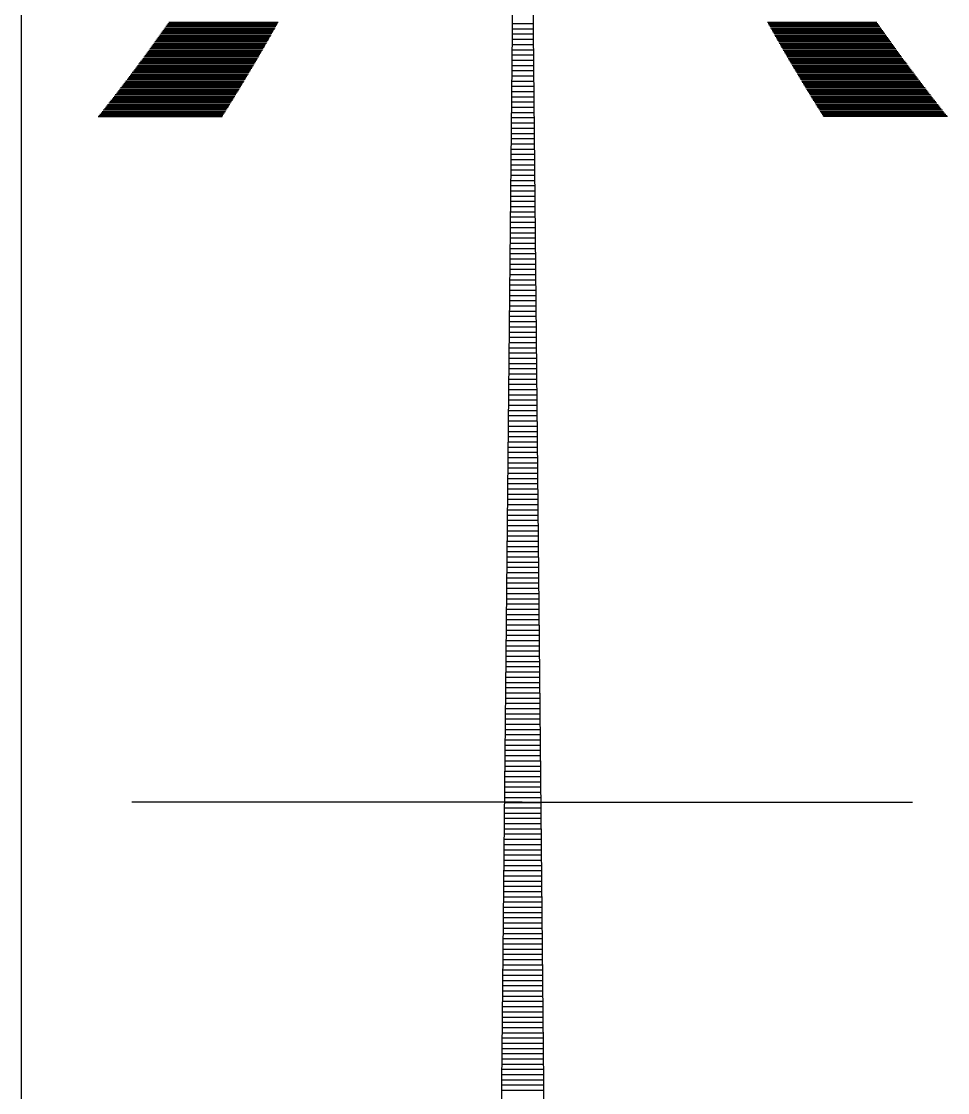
# Model space of a CAD drawing. Extents: x 271 to 16033, y -55852 to 2525.
# Drawn here: x 15991.258 to 15995.412, y -55745.081 to -55740.279 of the extents above; entities that cross this region are included whole.
import ezdxf

# ---------------------------------------------------------------- set-up
doc = ezdxf.new("R2010")
doc.units = 0
doc.header["$MEASUREMENT"] = 0
doc.layers.add('1501-KIR-BETON', color=30, linetype='Continuous')
doc.layers.add('CONT', color=8, linetype='Continuous')

# ---------------------------------------------------------------- blocks, each defined once
blk = doc.blocks.new('1BB389')
at = {"color": 7, "linetype": 'Continuous'}
for p, q in [((-20.676, -143.625), (-20.302, -143.625)), ((-20.678, -143.812), (-20.3, -143.812)), ((-20.677, -143.719), (-20.301, -143.719)), ((-20.679, -143.906), (-20.299, -143.906)), ((-20.679, -144), (-20.298, -144)), ((-20.681, -144.188), (-20.296, -144.188)), ((-20.68, -144.094), (-20.297, -144.094)), ((-20.683, -144.375), (-20.294, -144.375)), ((-20.682, -144.281), (-20.295, -144.281)), ((-20.685, -144.562), (-20.292, -144.562)), ((-20.684, -144.469), (-20.293, -144.469)), ((-20.687, -144.75), (-20.29, -144.75)), ((-20.686, -144.656), (-20.291, -144.656)), ((-20.689, -144.938), (-20.289, -144.938)), ((-20.688, -144.844), (-20.289, -144.844)), ((-20.691, -145.125), (-20.287, -145.125)), ((-20.69, -145.031), (-20.288, -145.031)), ((-20.693, -145.312), (-20.285, -145.312)), ((-20.692, -145.219), (-20.286, -145.219)), ((-20.694, -145.406), (-20.284, -145.406)), ((-20.694, -145.5), (-20.283, -145.5)), ((-20.696, -145.688), (-20.281, -145.688)), ((-20.695, -145.594), (-20.282, -145.594)), ((-20.698, -145.875), (-20.279, -145.875)), ((-20.697, -145.781), (-20.28, -145.781)), ((-20.7, -146.062), (-20.277, -146.062)), ((-20.699, -145.969), (-20.278, -145.969)), ((-20.702, -146.25), (-20.275, -146.25)), ((-20.701, -146.156), (-20.276, -146.156)), ((-20.705, -146.531), (-20.273, -146.531)), ((-20.704, -146.438), (-20.274, -146.438)), ((-20.703, -146.344), (-20.274, -146.344)), ((-20.707, -146.719), (-20.271, -146.719)), ((-20.706, -146.625), (-20.272, -146.625)), ((-20.708, -146.812), (-20.27, -146.812)), ((-20.708, -146.906), (-20.269, -146.906)), ((-20.71, -147.094), (-20.267, -147.094)), ((-20.709, -147), (-20.268, -147)), ((-20.712, -147.281), (-20.265, -147.281)), ((-20.711, -147.188), (-20.266, -147.188)), ((-20.714, -147.469), (-20.263, -147.469)), ((-20.713, -147.375), (-20.264, -147.375)), ((-20.716, -147.656), (-20.261, -147.656)), ((-20.715, -147.562), (-20.262, -147.562)), ((-20.718, -147.844), (-20.26, -147.844)), ((-20.717, -147.75), (-20.26, -147.75)), ((-20.72, -148.031), (-20.258, -148.031)), ((-20.719, -147.938), (-20.259, -147.938)), ((-20.722, -148.219), (-20.256, -148.219)), ((-20.721, -148.125), (-20.257, -148.125)), ((-20.723, -148.312), (-20.255, -148.312)), ((-20.723, -148.406), (-20.254, -148.406)), ((-20.725, -148.594), (-20.252, -148.594)), ((-20.724, -148.5), (-20.253, -148.5)), ((-20.727, -148.781), (-20.25, -148.781)), ((-20.726, -148.688), (-20.251, -148.688)), ((-20.729, -148.969), (-20.248, -148.969)), ((-20.728, -148.875), (-20.249, -148.875)), ((-20.731, -149.156), (-20.246, -149.156)), ((-20.73, -149.062), (-20.247, -149.062)), ((-20.733, -149.344), (-20.245, -149.344)), ((-20.732, -149.25), (-20.245, -149.25)), ((-20.735, -149.531), (-20.243, -149.531)), ((-20.734, -149.438), (-20.244, -149.438)), ((-20.737, -149.719), (-20.241, -149.719)), ((-20.736, -149.625), (-20.242, -149.625)), ((-20.738, -149.812), (-20.24, -149.812)), ((-20.738, -149.906), (-20.239, -149.906)), ((-20.74, -150.094), (-20.237, -150.094)), ((-20.739, -150), (-20.238, -150)), ((-20.743, -150.375), (-20.234, -150.375)), ((-20.742, -150.281), (-20.235, -150.281)), ((-20.741, -150.188), (-20.236, -150.188)), ((-20.745, -150.562), (-20.232, -150.562)), ((-20.744, -150.469), (-20.233, -150.469)), ((-20.747, -150.75), (-20.23, -150.75)), ((-20.746, -150.656), (-20.231, -150.656)), ((-20.749, -150.938), (-20.229, -150.938)), ((-20.748, -150.844), (-20.23, -150.844)), ((-20.751, -151.125), (-20.227, -151.125)), ((-20.75, -151.031), (-20.228, -151.031)), ((-20.752, -151.219), (-20.226, -151.219)), ((-20.752, -151.312), (-20.225, -151.312)), ((-20.754, -151.5), (-20.223, -151.5)), ((-20.753, -151.406), (-20.224, -151.406)), ((-20.756, -151.688), (-20.221, -151.688)), ((-20.755, -151.594), (-20.222, -151.594)), ((-20.758, -151.875), (-20.219, -151.875)), ((-20.757, -151.781), (-20.22, -151.781)), ((-20.76, -152.062), (-20.217, -152.062)), ((-20.759, -151.969), (-20.218, -151.969)), ((-20.762, -152.25), (-20.216, -152.25)), ((-20.761, -152.156), (-20.216, -152.156)), ((-20.764, -152.438), (-20.214, -152.438)), ((-20.763, -152.344), (-20.215, -152.344)), ((-20.766, -152.625), (-20.212, -152.625)), ((-20.765, -152.531), (-20.213, -152.531)), ((-20.767, -152.719), (-20.211, -152.719)), ((-20.767, -152.812), (-20.21, -152.812)), ((-20.769, -153), (-20.208, -153)), ((-20.768, -152.906), (-20.209, -152.906)), ((-20.771, -153.188), (-20.206, -153.188)), ((-20.77, -153.094), (-20.207, -153.094)), ((-20.773, -153.375), (-20.204, -153.375)), ((-20.772, -153.281), (-20.205, -153.281)), ((-20.775, -153.562), (-20.202, -153.562)), ((-20.774, -153.469), (-20.203, -153.469)), ((-20.777, -153.75), (-20.201, -153.75)), ((-20.776, -153.656), (-20.201, -153.656)), ((-20.779, -153.938), (-20.199, -153.938)), ((-20.778, -153.844), (-20.2, -153.844)), ((-20.781, -154.125), (-20.197, -154.125)), ((-20.78, -154.031), (-20.198, -154.031)), ((-20.783, -154.406), (-20.194, -154.406)), ((-20.782, -154.312), (-20.195, -154.312)), ((-20.781, -154.219), (-20.196, -154.219)), ((-20.785, -154.594), (-20.192, -154.594)), ((-20.784, -154.5), (-20.193, -154.5)), ((-20.787, -154.781), (-20.19, -154.781)), ((-20.786, -154.688), (-20.191, -154.688)), ((-20.789, -154.969), (-20.188, -154.969)), ((-20.788, -154.875), (-20.189, -154.875)), ((-20.791, -155.156), (-20.187, -155.156)), ((-20.79, -155.062), (-20.187, -155.062)), ((-20.793, -155.344), (-20.185, -155.344)), ((-20.792, -155.25), (-20.186, -155.25)), ((-20.795, -155.531), (-20.183, -155.531)), ((-20.794, -155.438), (-20.184, -155.438)), ((-20.796, -155.625), (-20.182, -155.625)), ((-20.796, -155.719), (-20.181, -155.719)), ((-20.798, -155.906), (-20.179, -155.906)), ((-20.797, -155.812), (-20.18, -155.812)), ((-20.8, -156.094), (-20.177, -156.094)), ((-20.799, -156), (-20.178, -156)), ((-20.802, -156.281), (-20.175, -156.281)), ((-20.801, -156.188), (-20.176, -156.188)), ((-20.804, -156.469), (-20.173, -156.469)), ((-20.803, -156.375), (-20.174, -156.375)), ((-20.806, -156.656), (-20.172, -156.656)), ((-20.805, -156.562), (-20.172, -156.562)), ((-20.808, -156.844), (-20.17, -156.844)), ((-20.807, -156.75), (-20.171, -156.75)), ((-20.81, -157.031), (-20.168, -157.031)), ((-20.809, -156.938), (-20.169, -156.938)), ((-20.811, -157.125), (-20.167, -157.125)), ((-20.811, -157.219), (-20.166, -157.219)), ((-20.813, -157.406), (-20.164, -157.406)), ((-20.812, -157.312), (-20.165, -157.312)), ((-20.815, -157.594), (-20.162, -157.594)), ((-20.814, -157.5), (-20.163, -157.5)), ((-20.817, -157.781), (-20.16, -157.781)), ((-20.816, -157.688), (-20.161, -157.688)), ((-20.819, -157.969), (-20.158, -157.969)), ((-20.818, -157.875), (-20.159, -157.875)), ((-20.822, -158.25), (-20.156, -158.25)), ((-20.821, -158.156), (-20.157, -158.156)), ((-20.82, -158.062), (-20.158, -158.062)), ((-20.824, -158.438), (-20.154, -158.438)), ((-20.823, -158.344), (-20.155, -158.344)), ((-20.825, -158.531), (-20.153, -158.531)), ((-20.825, -158.625), (-20.152, -158.625)), ((-20.827, -158.812), (-20.15, -158.812)), ((-20.826, -158.719), (-20.151, -158.719)), ((-20.829, -159), (-20.148, -159)), ((-20.828, -158.906), (-20.149, -158.906)), ((-20.831, -159.188), (-20.146, -159.188)), ((-20.83, -159.094), (-20.147, -159.094)), ((-20.833, -159.375), (-20.144, -159.375)), ((-20.832, -159.281), (-20.145, -159.281)), ((-20.835, -159.562), (-20.143, -159.562)), ((-20.834, -159.469), (-20.143, -159.469)), ((-20.837, -159.75), (-20.141, -159.75)), ((-20.836, -159.656), (-20.142, -159.656)), ((-20.839, -159.938), (-20.139, -159.938)), ((-20.838, -159.844), (-20.14, -159.844)), ((-20.84, -160.031), (-20.138, -160.031)), ((-20.84, -160.125), (-20.137, -160.125)), ((-20.842, -160.312), (-20.135, -160.312)), ((-20.841, -160.219), (-20.136, -160.219)), ((-20.844, -160.5), (-20.133, -160.5)), ((-20.843, -160.406), (-20.134, -160.406)), ((-20.846, -160.688), (-20.131, -160.688)), ((-20.845, -160.594), (-20.132, -160.594)), ((-20.848, -160.875), (-20.129, -160.875)), ((-20.847, -160.781), (-20.13, -160.781)), ((-20.85, -161.062), (-20.128, -161.062)), ((-20.849, -160.969), (-20.129, -160.969)), ((-20.852, -161.25), (-20.126, -161.25)), ((-20.851, -161.156), (-20.127, -161.156)), ((-20.854, -161.438), (-20.124, -161.438)), ((-20.853, -161.344), (-20.125, -161.344)), ((-20.855, -161.625), (-20.122, -161.625)), ((-20.854, -161.531), (-20.123, -161.531)), ((-20.857, -161.812), (-20.12, -161.812)), ((-20.856, -161.719), (-20.121, -161.719)), ((-20.859, -162), (-20.118, -162)), ((-20.858, -161.906), (-20.119, -161.906)), ((-20.862, -162.281), (-20.115, -162.281)), ((-20.861, -162.188), (-20.116, -162.188)), ((-20.86, -162.094), (-20.117, -162.094)), ((-20.864, -162.469), (-20.114, -162.469)), ((-20.863, -162.375), (-20.114, -162.375)), ((-20.866, -162.656), (-20.112, -162.656)), ((-20.865, -162.562), (-20.113, -162.562)), ((-20.867, -162.75), (-20.111, -162.75))]:
    blk.add_line(p, q, dxfattribs=at)

msp = doc.modelspace()

# ---------------------------------------------------------------- linework, layer by layer
at = {"layer": '1501-KIR-BETON', "color": 250, "linetype": 'Continuous', "ltscale": 0.25}
for p, q in [((15993.25697, -55760.65028, 1172.19571), (15993.5064, -55735.6637, 1172.19571)), ((15993.75697, -55760.65028, 1172.19571), (15993.50761, -55735.6637, 1172.19571)), ((15991.60227, -55740.7054, 1172.19571), (15992.15868, -55740.7054, 1172.19571)), ((15995.41166, -55740.7054, 1172.19571), (15994.85525, -55740.7054, 1172.19571)), ((15993.50401, -55743.77923, 1172.19571), (15991.75401, -55743.77923, 1172.19571)), ((15993.50401, -55743.77923, 1172.19571), (15995.25401, -55743.77923, 1172.19571))]:
    msp.add_line(p, q, dxfattribs=at)
at = {"layer": '1501-KIR-BETON', "color": 250, "linetype": 'Continuous', "ltscale": 0.000651042}
for p, q in [((15991.88856, -55740.3262, 1172.19571), (15992.38557, -55740.3262, 1172.19571)), ((15991.89302, -55740.31995, 1172.19571), (15992.3891, -55740.31995, 1172.19571)), ((15991.89746, -55740.3137, 1172.19571), (15992.39261, -55740.3137, 1172.19571)), ((15991.9019, -55740.30745, 1172.19571), (15992.39613, -55740.30745, 1172.19571)), ((15991.90633, -55740.3012, 1172.19571), (15992.39963, -55740.3012, 1172.19571)), ((15991.91075, -55740.29495, 1172.19571), (15992.40313, -55740.29495, 1172.19571)), ((15991.91516, -55740.2887, 1172.19571), (15992.40662, -55740.2887, 1172.19571)), ((15991.91956, -55740.28245, 1172.19571), (15992.4101, -55740.28245, 1172.19571)), ((15994.60383, -55740.28245, 1172.19571), (15995.09437, -55740.28245, 1172.19571)), ((15994.60731, -55740.2887, 1172.19571), (15995.09877, -55740.2887, 1172.19571)), ((15994.6108, -55740.29495, 1172.19571), (15995.10318, -55740.29495, 1172.19571)), ((15994.6143, -55740.3012, 1172.19571), (15995.10761, -55740.3012, 1172.19571)), ((15994.61781, -55740.30745, 1172.19571), (15995.11203, -55740.30745, 1172.19571)), ((15994.62132, -55740.3137, 1172.19571), (15995.11647, -55740.3137, 1172.19571)), ((15994.62484, -55740.31995, 1172.19571), (15995.12092, -55740.31995, 1172.19571)), ((15994.62836, -55740.3262, 1172.19571), (15995.12537, -55740.3262, 1172.19571)), ((15991.85264, -55740.3762, 1172.19571), (15992.35713, -55740.3762, 1172.19571)), ((15991.85716, -55740.36995, 1172.19571), (15992.36071, -55740.36995, 1172.19571)), ((15991.86167, -55740.3637, 1172.19571), (15992.36428, -55740.3637, 1172.19571)), ((15991.86617, -55740.35745, 1172.19571), (15992.36785, -55740.35745, 1172.19571)), ((15991.87067, -55740.3512, 1172.19571), (15992.3714, -55740.3512, 1172.19571)), ((15991.87515, -55740.34495, 1172.19571), (15992.37496, -55740.34495, 1172.19571)), ((15991.87963, -55740.3387, 1172.19571), (15992.3785, -55740.3387, 1172.19571)), ((15991.8841, -55740.33245, 1172.19571), (15992.38204, -55740.33245, 1172.19571)), ((15994.63189, -55740.33245, 1172.19571), (15995.12983, -55740.33245, 1172.19571)), ((15994.63543, -55740.3387, 1172.19571), (15995.1343, -55740.3387, 1172.19571)), ((15994.63898, -55740.34495, 1172.19571), (15995.13878, -55740.34495, 1172.19571)), ((15994.64253, -55740.3512, 1172.19571), (15995.14327, -55740.3512, 1172.19571)), ((15994.64609, -55740.35745, 1172.19571), (15995.14776, -55740.35745, 1172.19571)), ((15994.64965, -55740.3637, 1172.19571), (15995.15227, -55740.3637, 1172.19571)), ((15994.65323, -55740.36995, 1172.19571), (15995.15678, -55740.36995, 1172.19571)), ((15994.6568, -55740.3762, 1172.19571), (15995.1613, -55740.3762, 1172.19571)), ((15991.81617, -55740.4262, 1172.19571), (15992.32825, -55740.4262, 1172.19571)), ((15991.82076, -55740.41995, 1172.19571), (15992.33188, -55740.41995, 1172.19571)), ((15991.82534, -55740.4137, 1172.19571), (15992.33551, -55740.4137, 1172.19571)), ((15991.82991, -55740.40745, 1172.19571), (15992.33913, -55740.40745, 1172.19571)), ((15991.83447, -55740.4012, 1172.19571), (15992.34274, -55740.4012, 1172.19571)), ((15991.83902, -55740.39495, 1172.19571), (15992.34635, -55740.39495, 1172.19571)), ((15991.84357, -55740.3887, 1172.19571), (15992.34995, -55740.3887, 1172.19571)), ((15991.84811, -55740.38245, 1172.19571), (15992.35354, -55740.38245, 1172.19571)), ((15994.66039, -55740.38245, 1172.19571), (15995.16583, -55740.38245, 1172.19571)), ((15994.66398, -55740.3887, 1172.19571), (15995.17036, -55740.3887, 1172.19571)), ((15994.66758, -55740.39495, 1172.19571), (15995.17491, -55740.39495, 1172.19571)), ((15994.67119, -55740.4012, 1172.19571), (15995.17946, -55740.4012, 1172.19571)), ((15994.6748, -55740.40745, 1172.19571), (15995.18402, -55740.40745, 1172.19571)), ((15994.67842, -55740.4137, 1172.19571), (15995.1886, -55740.4137, 1172.19571)), ((15994.68205, -55740.41995, 1172.19571), (15995.19317, -55740.41995, 1172.19571)), ((15994.68569, -55740.4262, 1172.19571), (15995.19776, -55740.4262, 1172.19571)), ((15991.78382, -55740.46995, 1172.19571), (15992.30261, -55740.46995, 1172.19571)), ((15991.78846, -55740.4637, 1172.19571), (15992.3063, -55740.4637, 1172.19571)), ((15991.7931, -55740.45745, 1172.19571), (15992.30997, -55740.45745, 1172.19571)), ((15991.79773, -55740.4512, 1172.19571), (15992.31364, -55740.4512, 1172.19571)), ((15991.80236, -55740.44495, 1172.19571), (15992.3173, -55740.44495, 1172.19571)), ((15991.80697, -55740.4387, 1172.19571), (15992.32096, -55740.4387, 1172.19571)), ((15991.81157, -55740.43245, 1172.19571), (15992.32461, -55740.43245, 1172.19571)), ((15994.68933, -55740.43245, 1172.19571), (15995.20236, -55740.43245, 1172.19571)), ((15994.69297, -55740.4387, 1172.19571), (15995.20696, -55740.4387, 1172.19571)), ((15994.69663, -55740.44495, 1172.19571), (15995.21158, -55740.44495, 1172.19571)), ((15994.70029, -55740.4512, 1172.19571), (15995.2162, -55740.4512, 1172.19571)), ((15994.70396, -55740.45745, 1172.19571), (15995.22083, -55740.45745, 1172.19571)), ((15994.70764, -55740.4637, 1172.19571), (15995.22547, -55740.4637, 1172.19571)), ((15994.71132, -55740.46995, 1172.19571), (15995.23012, -55740.46995, 1172.19571)), ((15991.74632, -55740.51995, 1172.19571), (15992.2729, -55740.51995, 1172.19571)), ((15991.75104, -55740.5137, 1172.19571), (15992.27664, -55740.5137, 1172.19571)), ((15991.75575, -55740.50745, 1172.19571), (15992.28037, -55740.50745, 1172.19571)), ((15991.76045, -55740.5012, 1172.19571), (15992.28409, -55740.5012, 1172.19571)), ((15991.76514, -55740.49495, 1172.19571), (15992.28781, -55740.49495, 1172.19571)), ((15991.76982, -55740.4887, 1172.19571), (15992.29152, -55740.4887, 1172.19571)), ((15991.7745, -55740.48245, 1172.19571), (15992.29523, -55740.48245, 1172.19571)), ((15991.77916, -55740.4762, 1172.19571), (15992.29892, -55740.4762, 1172.19571)), ((15994.71501, -55740.4762, 1172.19571), (15995.23477, -55740.4762, 1172.19571)), ((15994.71871, -55740.48245, 1172.19571), (15995.23944, -55740.48245, 1172.19571)), ((15994.72241, -55740.4887, 1172.19571), (15995.24411, -55740.4887, 1172.19571)), ((15994.72612, -55740.49495, 1172.19571), (15995.24879, -55740.49495, 1172.19571)), ((15994.72984, -55740.5012, 1172.19571), (15995.25348, -55740.5012, 1172.19571)), ((15994.73356, -55740.50745, 1172.19571), (15995.25818, -55740.50745, 1172.19571)), ((15994.7373, -55740.5137, 1172.19571), (15995.26289, -55740.5137, 1172.19571)), ((15994.74104, -55740.51995, 1172.19571), (15995.26761, -55740.51995, 1172.19571)), ((15991.70827, -55740.56995, 1172.19571), (15992.24273, -55740.56995, 1172.19571)), ((15991.71306, -55740.5637, 1172.19571), (15992.24653, -55740.5637, 1172.19571)), ((15991.71783, -55740.55745, 1172.19571), (15992.25031, -55740.55745, 1172.19571)), ((15991.7226, -55740.5512, 1172.19571), (15992.2541, -55740.5512, 1172.19571)), ((15991.72737, -55740.54495, 1172.19571), (15992.25787, -55740.54495, 1172.19571)), ((15991.73212, -55740.5387, 1172.19571), (15992.26164, -55740.5387, 1172.19571)), ((15991.73686, -55740.53245, 1172.19571), (15992.2654, -55740.53245, 1172.19571)), ((15991.7416, -55740.5262, 1172.19571), (15992.26915, -55740.5262, 1172.19571)), ((15994.74478, -55740.5262, 1172.19571), (15995.27234, -55740.5262, 1172.19571)), ((15994.74853, -55740.53245, 1172.19571), (15995.27707, -55740.53245, 1172.19571)), ((15994.7523, -55740.5387, 1172.19571), (15995.28181, -55740.5387, 1172.19571)), ((15994.75606, -55740.54495, 1172.19571), (15995.28657, -55740.54495, 1172.19571)), ((15994.75984, -55740.5512, 1172.19571), (15995.29133, -55740.5512, 1172.19571)), ((15994.76362, -55740.55745, 1172.19571), (15995.2961, -55740.55745, 1172.19571)), ((15994.76741, -55740.5637, 1172.19571), (15995.30088, -55740.5637, 1172.19571)), ((15994.7712, -55740.56995, 1172.19571), (15995.30567, -55740.56995, 1172.19571)), ((15991.6745, -55740.6137, 1172.19571), (15992.21596, -55740.6137, 1172.19571)), ((15991.67935, -55740.60745, 1172.19571), (15992.2198, -55740.60745, 1172.19571)), ((15991.68419, -55740.6012, 1172.19571), (15992.22364, -55740.6012, 1172.19571)), ((15991.68903, -55740.59495, 1172.19571), (15992.22747, -55740.59495, 1172.19571)), ((15991.69385, -55740.5887, 1172.19571), (15992.2313, -55740.5887, 1172.19571)), ((15991.69866, -55740.58245, 1172.19571), (15992.23512, -55740.58245, 1172.19571)), ((15991.70347, -55740.5762, 1172.19571), (15992.23893, -55740.5762, 1172.19571)), ((15994.77501, -55740.5762, 1172.19571), (15995.31046, -55740.5762, 1172.19571)), ((15994.77882, -55740.58245, 1172.19571), (15995.31527, -55740.58245, 1172.19571)), ((15994.78263, -55740.5887, 1172.19571), (15995.32008, -55740.5887, 1172.19571)), ((15994.78646, -55740.59495, 1172.19571), (15995.32491, -55740.59495, 1172.19571)), ((15994.79029, -55740.6012, 1172.19571), (15995.32974, -55740.6012, 1172.19571)), ((15994.79413, -55740.60745, 1172.19571), (15995.33458, -55740.60745, 1172.19571)), ((15994.79798, -55740.6137, 1172.19571), (15995.33943, -55740.6137, 1172.19571)), ((15991.63536, -55740.6637, 1172.19571), (15992.18492, -55740.6637, 1172.19571)), ((15991.64029, -55740.65745, 1172.19571), (15992.18883, -55740.65745, 1172.19571)), ((15991.6452, -55740.6512, 1172.19571), (15992.19273, -55740.6512, 1172.19571)), ((15991.65011, -55740.64495, 1172.19571), (15992.19662, -55740.64495, 1172.19571)), ((15991.65501, -55740.6387, 1172.19571), (15992.2005, -55740.6387, 1172.19571)), ((15991.65989, -55740.63245, 1172.19571), (15992.20437, -55740.63245, 1172.19571)), ((15991.66477, -55740.6262, 1172.19571), (15992.20824, -55740.6262, 1172.19571)), ((15991.66964, -55740.61995, 1172.19571), (15992.2121, -55740.61995, 1172.19571)), ((15994.80183, -55740.61995, 1172.19571), (15995.34429, -55740.61995, 1172.19571)), ((15994.80569, -55740.6262, 1172.19571), (15995.34916, -55740.6262, 1172.19571)), ((15994.80956, -55740.63245, 1172.19571), (15995.35404, -55740.63245, 1172.19571)), ((15994.81343, -55740.6387, 1172.19571), (15995.35893, -55740.6387, 1172.19571)), ((15994.81732, -55740.64495, 1172.19571), (15995.36382, -55740.64495, 1172.19571)), ((15994.82121, -55740.6512, 1172.19571), (15995.36873, -55740.6512, 1172.19571)), ((15994.8251, -55740.65745, 1172.19571), (15995.37364, -55740.65745, 1172.19571)), ((15994.82901, -55740.6637, 1172.19571), (15995.37857, -55740.6637, 1172.19571)), ((15991.60563, -55740.7012, 1172.19571), (15992.16134, -55740.7012, 1172.19571)), ((15991.61061, -55740.69495, 1172.19571), (15992.16529, -55740.69495, 1172.19571)), ((15991.61558, -55740.6887, 1172.19571), (15992.16923, -55740.6887, 1172.19571)), ((15991.62054, -55740.68245, 1172.19571), (15992.17317, -55740.68245, 1172.19571)), ((15991.62549, -55740.6762, 1172.19571), (15992.17709, -55740.6762, 1172.19571)), ((15991.63043, -55740.66995, 1172.19571), (15992.18101, -55740.66995, 1172.19571)), ((15994.83292, -55740.66995, 1172.19571), (15995.3835, -55740.66995, 1172.19571)), ((15994.83684, -55740.6762, 1172.19571), (15995.38844, -55740.6762, 1172.19571)), ((15994.84077, -55740.68245, 1172.19571), (15995.3934, -55740.68245, 1172.19571)), ((15994.8447, -55740.6887, 1172.19571), (15995.39836, -55740.6887, 1172.19571)), ((15994.84864, -55740.69495, 1172.19571), (15995.40333, -55740.69495, 1172.19571)), ((15994.85259, -55740.7012, 1172.19571), (15995.40831, -55740.7012, 1172.19571))]:
    msp.add_line(p, q, dxfattribs=at)
at = {"layer": 'CONT', "color": 250, "linetype": 'Continuous', "ltscale": 0.01}
msp.add_line((15991.25842, -55795.72068, 1172.19571), (15991.25842, -55730.72068, 1172.19571), dxfattribs=at)

# ---------------------------------------------------------------- block references
at = {"layer": '1501-KIR-BETON', "color": 250, "linetype": 'Continuous', "ltscale": 0.019844, "xscale": 0.25, "yscale": 0.25, "zscale": 0.25}
msp.add_blockref('1BB389', (15998.62916, -55704.38245, 1172.19571), dxfattribs=at)

doc.saveas('drawing.dxf')
